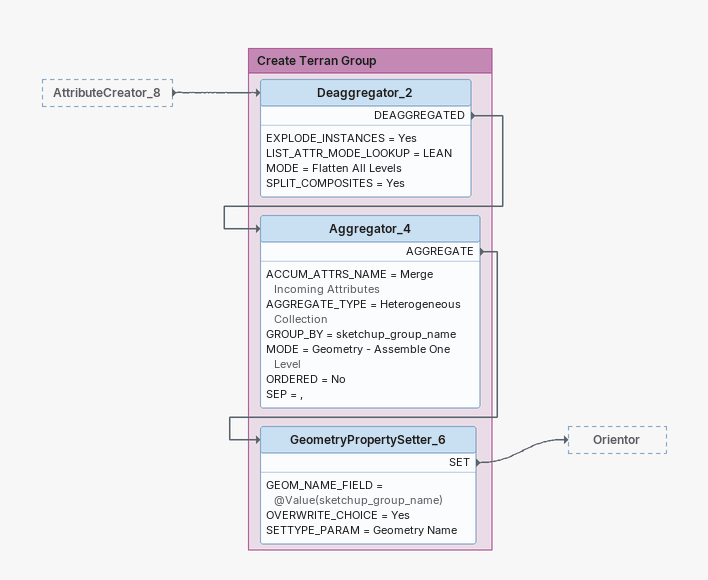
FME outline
AttributeCreator_8 [outside]
    -> Deaggregator_2

Bookmark: Create Terran Group
Deaggregator_2
    EXPLODE_INSTANCES = Yes
    LIST_ATTR_MODE_LOOKUP = LEAN
    MODE = Flatten All Levels
    SPLIT_COMPOSITES = Yes
    DEAGGREGATED -> Aggregator_4
Aggregator_4
    ACCUM_ATTRS_NAME = Merge Incoming Attributes
    AGGREGATE_TYPE = Heterogeneous Collection
    GROUP_BY = sketchup_group_name
    MODE = Geometry - Assemble One Level
    ORDERED = No
    SEP = ,
    AGGREGATE -> GeometryPropertySetter_6
GeometryPropertySetter_6
    GEOM_NAME_FIELD = @Value(sketchup_group_name)
    OVERWRITE_CHOICE = Yes
    SETTYPE_PARAM = Geometry Name
    SET -> Orientor
